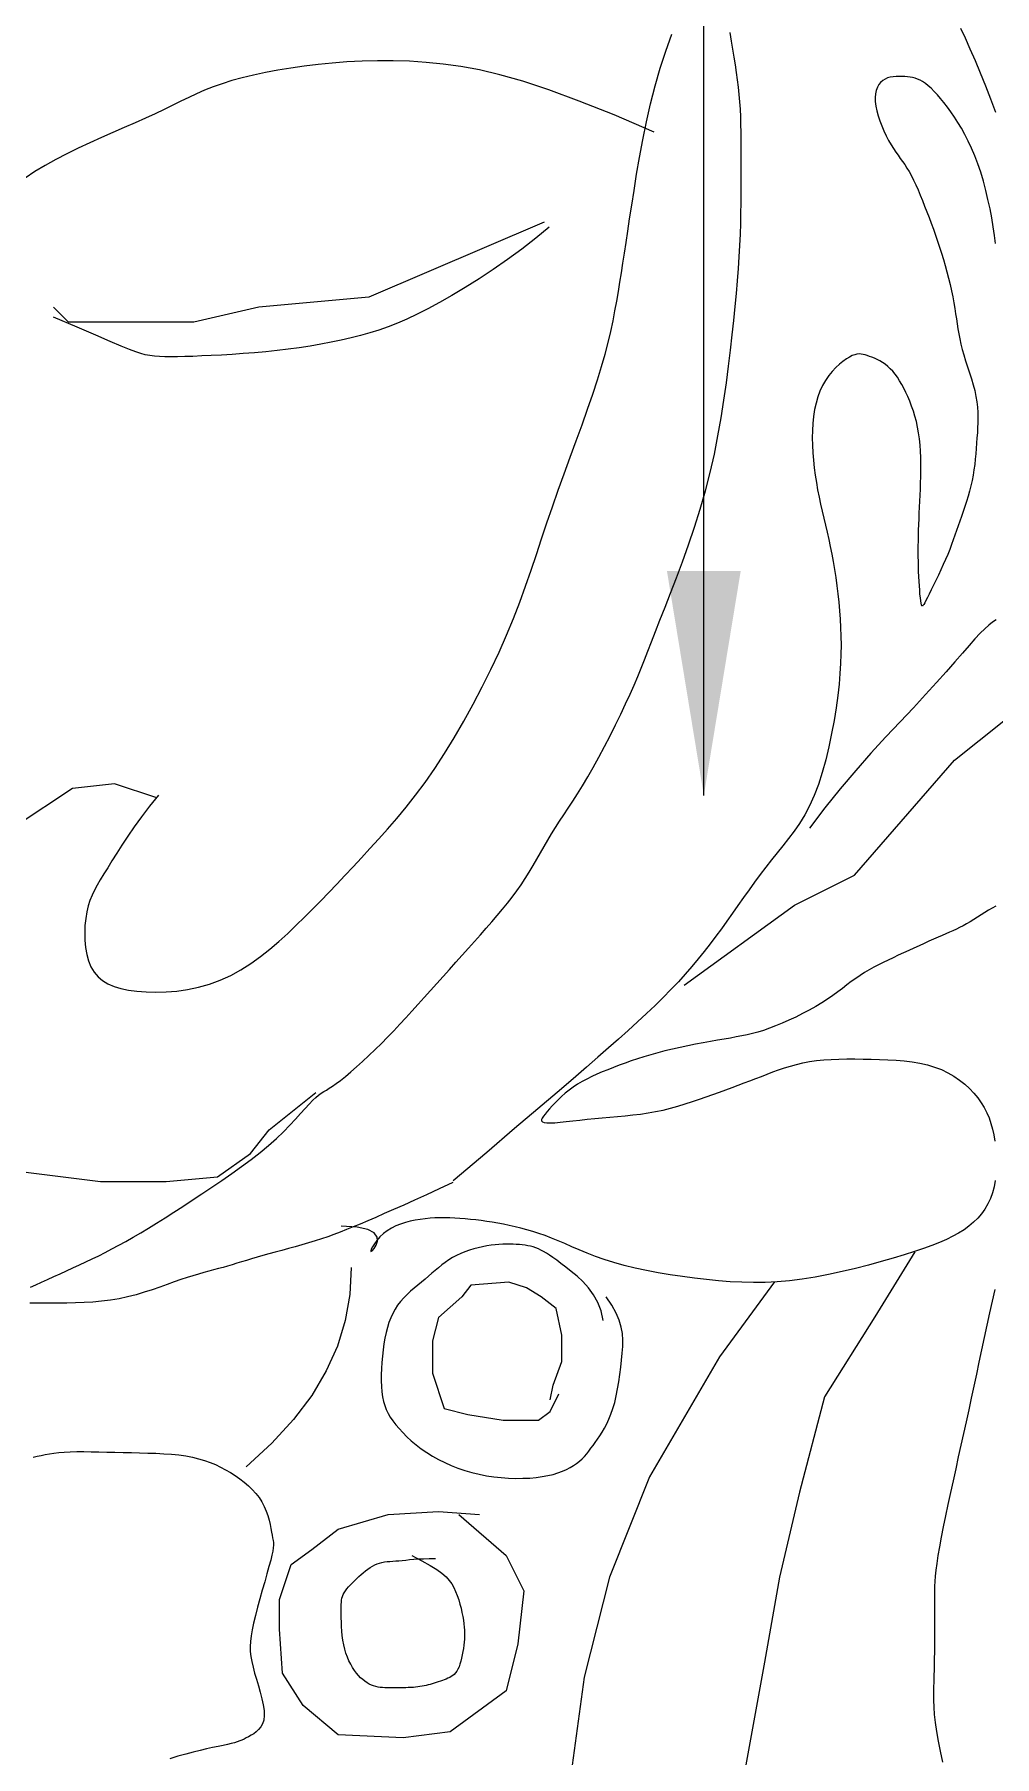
# Model space of a CAD drawing. Extents: x 377 to 3679, y 2766 to 6385.
# Drawn here: x 2093.7 to 2147.2, y 5217 to 5312.9 of the extents above; entities that cross this region are included whole.
import ezdxf

# ---------------------------------------------------------------- set-up
doc = ezdxf.new("R2010")
doc.units = 0
doc.header["$MEASUREMENT"] = 0
doc.layers.get('0').update_dxf_attribs({"linetype": 'CONTINUOUS'})
for name, color, linetype in [('3', 3, 'CONTINUOUS'), ('BH', 3, 'CONTINUOUS'), ('TEXT', 3, 'CONTINUOUS')]:
    doc.layers.add(name, color=color, linetype=linetype)
doc.styles.add('HZ', font='')
doc.styles.get('HZ').set_extended_font_data('仿宋_GB2312')
doc.dimstyles.get("Standard").update_dxf_attribs({"dimscale": 25, "dimtxt": 2, "dimasz": 0.5, "dimexe": 1, "dimexo": 1, "dimgap": 0.5, "dimtad": 1, "dimdec": 0, "dimzin": 0, "dimtxsty": 'HZ', "dimblk1": 'DOT', "dimblk2": 'DOT', "dimsah": 1, "dimcen": 0, "dimclrd": 256, "dimclre": 256, "dimclrt": 256, "dimazin": 3, "dimtfac": 0.5, "dimtdec": 0, "dimtmove": 0, "dimatfit": 3, "dimtolj": 1, "dimtzin": 0})

# ---------------------------------------------------------------- blocks, each defined once
blk = doc.blocks.new('_DOT')
at = {"color": 0, "linetype": 'BYBLOCK'}
blk.add_line((-0.35, 0), (-1, 0), dxfattribs=at)
at = {"color": 0, "linetype": 'BYBLOCK', "const_width": 0.35}
blk.add_lwpolyline([(-0.175, 0, 1), (0.175, 0, 1)], format="xyb", close=True, dxfattribs=at)

msp = doc.modelspace()

# ---------------------------------------------------------------- hatches: boundary and pattern name
at = {"layer": 'BH'}
h = msp.add_hatch(dxfattribs=at)
h.set_pattern_fill('AR-RROOF', color=256, scale=20, angle=45, style=0)
h.set_pattern_definition([(45, (-7283.46, 4749.96), (431.052, 1149.473), [7620, -1016, 2540, -508]), (45, (-6985.3, 5407.3), (-836.96, 118.54), [1524, -167.64, 3048, -381]), (45, (-7409.2, 5234.9), (1627.222, 2108.564), [4064, -711.2, 2032, -508])])
h.paths.add_polyline_path([(2567.115, 5597.222), (2600.411, 5597.222), (2593.71, 5544.626, -0.101163), (2592.527, 5542.386), (2592.527, 5539.734), (2604.145, 5539.734, 0.190114), (2600.049, 5486.571, 0.025119), (2632.221, 5308.465, -0.363634), (2618.816, 5289.047), (2658.041, 5289.047, -0.483808), (2649.978, 5302.959, 0.28695), (2663.904, 5331.515, 0.064201), (2631.506, 5446.799), (2749.907, 5446.799, 0.064201), (2717.509, 5331.515, 0.28695), (2731.435, 5302.959, -0.483808), (2723.373, 5289.047), (2930.738, 5289.047), (2930.738, 5731.047), (2160.738, 5731.047), (2160.738, 5723.547), (2100.738, 5723.547), (2100.738, 5731.047), (1330.738, 5731.047), (1330.738, 5289.047), (2036.788, 5289.047), (2036.788, 5331.047), (2086.788, 5431.047), (2186.788, 5431.047), (2236.788, 5331.047), (2236.788, 5289.047), (2418.518, 5289.047), (2418.518, 5291.591, -0.140722), (2440.363, 5299.49, 0.230128), (2445.105, 5308.137), (2445.105, 5341.456, -0.518981), (2444.22, 5346.919, -0.60604), (2443.49, 5351.967, -0.660376), (2442.71, 5357.298, -0.015724), (2440.712, 5357.702), (2406.528, 5409.207), (2473.782, 5409.207), (2470.193, 5414.614), (2556.7, 5414.614, 0.010093), (2567.477, 5486.571, 0.190114), (2563.381, 5539.734), (2574.999, 5539.734), (2574.999, 5542.386, -0.101163), (2573.815, 5544.626)])
h.paths.add_polyline_path([(2036.788, 5271.047), (2024.194, 5271.047), (2024.194, 5281.047), (1343.332, 5281.047), (1343.332, 5271.047), (1330.738, 5271.047), (1330.738, 4989.047), (1661.341, 4989.047), (1661.341, 4991.648, -0.241584), (1679.417, 5003.951, 0.406968), (1690.296, 5019.904, 0.174163), (1687.886, 5024.026, -0.625959), (1690.287, 5048.292, 0.304056), (1680.391, 5064.795, -0.313174), (1656.391, 5094.567, -0.059937), (1661.68, 5141.993), (1728.899, 5141.993, -0.037567), (1733.548, 5112.394), (1768.7, 5112.394, -0.103304), (1767.971, 5075.109, -0.218444), (1752.896, 5058.349, -0.255287), (1748.229, 5050.62, 0.350014), (1746.372, 5041.774, -0.652621), (1746.372, 5021.371, 0.209907), (1750.828, 5002.848, -0.168461), (1771.93, 4991.648), (1771.93, 4989.047), (1795.646, 4989.047), (1795.646, 4991.648, -0.192355), (1816.679, 5004.357, 0.366447), (1824.025, 5020.816, -0.534024), (1820.566, 5043.282, 0.19278), (1824.981, 5049.159, 0.255254), (1815.099, 5062.853, -0.365209), (1792.784, 5095.973, -0.025268), (1798.203, 5138.328), (1862.597, 5138.328, -0.025268), (1868.017, 5095.973, -0.365209), (1845.702, 5062.853, 0.255254), (1835.82, 5049.159, 0.19278), (1840.234, 5043.282, -0.534024), (1836.776, 5020.816, 0.366447), (1844.121, 5004.357, -0.192355), (1865.154, 4991.648), (1865.154, 4989.047), (2036.788, 4989.047)])
h.paths.add_polyline_path([(2930.738, 5271.047), (2918.143, 5271.047), (2918.143, 5281.047), (2250.692, 5281.047), (2250.692, 5271.047), (2236.788, 5271.047), (2236.788, 4989.047), (2930.738, 4989.047)])

# ---------------------------------------------------------------- linework, layer by layer
at = {"layer": '3'}
for points in [[(2093.508, 5243.168), (2093.808, 5243.304), (2094.128, 5243.449), (2094.462, 5243.6), (2094.808, 5243.755), (2095.162, 5243.915), (2095.52, 5244.077), (2095.88, 5244.241), (2096.237, 5244.405), (2096.594, 5244.571), (2096.953, 5244.741), (2097.314, 5244.916), (2097.681, 5245.1), (2098.055, 5245.293), (2098.438, 5245.497), (2098.831, 5245.715), (2099.237, 5245.948), (2099.657, 5246.196), (2100.092, 5246.459), (2100.543, 5246.738), (2101.01, 5247.033), (2101.494, 5247.342), (2101.998, 5247.667), (2102.52, 5248.007), (2103.062, 5248.363), (2103.617, 5248.731), (2104.177, 5249.109), (2104.734, 5249.495), (2105.281, 5249.886), (2105.81, 5250.28), (2106.313, 5250.673), (2106.784, 5251.064), (2107.214, 5251.45), (2107.606, 5251.825), (2107.96, 5252.185), (2108.28, 5252.525), (2108.566, 5252.838), (2108.82, 5253.122), (2109.045, 5253.369), (2109.243, 5253.575), (2109.416, 5253.738), (2109.571, 5253.866), (2109.716, 5253.97), (2109.858, 5254.06), (2110.005, 5254.147), (2110.165, 5254.243), (2110.346, 5254.358), (2110.555, 5254.503), (2110.797, 5254.687), (2111.071, 5254.907), (2111.37, 5255.159), (2111.689, 5255.438), (2112.024, 5255.741), (2112.369, 5256.062), (2112.719, 5256.397), (2113.069, 5256.741), (2113.415, 5257.092), (2113.757, 5257.448), (2114.097, 5257.808), (2114.435, 5258.174), (2114.774, 5258.545), (2115.113, 5258.921), (2115.456, 5259.303), (2115.802, 5259.689), (2116.152, 5260.08), (2116.506, 5260.475), (2116.861, 5260.87), (2117.216, 5261.265), (2117.568, 5261.658), (2117.915, 5262.046), (2118.257, 5262.427), (2118.589, 5262.801), (2118.912, 5263.164), (2119.224, 5263.52), (2119.525, 5263.869), (2119.816, 5264.213), (2120.094, 5264.555), (2120.361, 5264.896), (2120.615, 5265.239), (2120.857, 5265.585), (2121.087, 5265.935), (2121.307, 5266.289), (2121.518, 5266.646), (2121.725, 5267.004), (2121.929, 5267.362), (2122.133, 5267.719), (2122.34, 5268.073), (2122.552, 5268.423), (2122.771, 5268.77), (2122.998, 5269.117), (2123.235, 5269.473), (2123.481, 5269.842), (2123.737, 5270.232), (2124.005, 5270.649), (2124.283, 5271.099), (2124.574, 5271.589), (2124.877, 5272.121), (2125.187, 5272.689), (2125.501, 5273.28), (2125.811, 5273.884), (2126.114, 5274.488), (2126.404, 5275.083), (2126.676, 5275.657), (2126.925, 5276.199), (2127.148, 5276.702), (2127.351, 5277.177), (2127.541, 5277.639), (2127.728, 5278.106), (2127.918, 5278.591), (2128.12, 5279.112), (2128.342, 5279.683), (2128.592, 5280.32), (2128.875, 5281.035), (2129.185, 5281.822), (2129.514, 5282.672), (2129.852, 5283.574), (2130.192, 5284.521), (2130.525, 5285.501), (2130.842, 5286.506), (2131.133, 5287.525), (2131.394, 5288.55), (2131.624, 5289.574), (2131.827, 5290.591), (2132.005, 5291.595), (2132.161, 5292.58), (2132.298, 5293.54), (2132.419, 5294.468), (2132.527, 5295.359), (2132.625, 5296.207), (2132.712, 5297.016), (2132.79, 5297.787), (2132.859, 5298.525), (2132.918, 5299.231), (2132.969, 5299.911), (2133.012, 5300.566), (2133.046, 5301.199), (2133.073, 5301.815), (2133.094, 5302.413), (2133.108, 5302.993), (2133.118, 5303.557), (2133.124, 5304.104), (2133.127, 5304.635), (2133.128, 5305.149), (2133.128, 5305.648), (2133.128, 5306.132), (2133.127, 5306.602), (2133.124, 5307.059), (2133.118, 5307.504), (2133.108, 5307.939), (2133.094, 5308.366), (2133.073, 5308.784), (2133.046, 5309.196), (2133.012, 5309.604), (2132.97, 5310.009), (2132.921, 5310.416), (2132.865, 5310.827), (2132.803, 5311.246), (2132.735, 5311.676), (2132.661, 5312.12), (2132.582, 5312.581), (2132.497, 5313.061)], [(2100.651, 5270.57), (2100.153, 5269.956), (2099.704, 5269.37), (2099.299, 5268.814), (2098.936, 5268.288), (2098.609, 5267.795), (2098.316, 5267.337), (2098.052, 5266.914), (2097.814, 5266.529), (2097.598, 5266.181), (2097.403, 5265.864), (2097.229, 5265.566), (2097.076, 5265.281), (2096.941, 5264.997), (2096.826, 5264.707), (2096.73, 5264.4), (2096.651, 5264.067), (2096.591, 5263.703), (2096.55, 5263.314), (2096.533, 5262.91), (2096.541, 5262.5), (2096.577, 5262.094), (2096.645, 5261.703), (2096.746, 5261.335), (2096.884, 5261.002), (2097.06, 5260.71), (2097.277, 5260.458), (2097.534, 5260.245), (2097.831, 5260.067), (2098.17, 5259.922), (2098.551, 5259.807), (2098.975, 5259.718), (2099.442, 5259.655), (2099.95, 5259.614), (2100.495, 5259.599), (2101.068, 5259.613), (2101.662, 5259.661), (2102.269, 5259.745), (2102.882, 5259.87), (2103.492, 5260.04), (2104.092, 5260.259), (2104.677, 5260.528), (2105.244, 5260.842), (2105.795, 5261.196), (2106.33, 5261.582), (2106.85, 5261.995), (2107.356, 5262.427), (2107.847, 5262.872), (2108.324, 5263.324), (2108.789, 5263.777), (2109.244, 5264.232), (2109.693, 5264.69), (2110.138, 5265.153), (2110.583, 5265.623), (2111.032, 5266.1), (2111.487, 5266.588), (2111.952, 5267.086), (2112.429, 5267.599), (2112.918, 5268.131), (2113.418, 5268.687), (2113.928, 5269.275), (2114.447, 5269.9), (2114.973, 5270.568), (2115.506, 5271.285), (2116.044, 5272.056), (2116.586, 5272.886), (2117.127, 5273.766), (2117.661, 5274.685), (2118.183, 5275.633), (2118.688, 5276.598), (2119.17, 5277.569), (2119.624, 5278.536), (2120.044, 5279.488), (2120.426, 5280.416), (2120.777, 5281.324), (2121.102, 5282.216), (2121.41, 5283.099), (2121.706, 5283.977), (2121.999, 5284.857), (2122.295, 5285.743), (2122.602, 5286.641), (2122.923, 5287.554), (2123.256, 5288.475), (2123.592, 5289.397), (2123.927, 5290.31), (2124.253, 5291.206), (2124.564, 5292.075), (2124.852, 5292.91), (2125.113, 5293.701), (2125.34, 5294.442), (2125.536, 5295.136), (2125.706, 5295.789), (2125.851, 5296.406), (2125.977, 5296.993), (2126.087, 5297.554), (2126.185, 5298.096), (2126.276, 5298.624), (2126.361, 5299.144), (2126.444, 5299.666), (2126.527, 5300.2), (2126.613, 5300.758), (2126.703, 5301.35), (2126.799, 5301.986), (2126.904, 5302.677), (2127.02, 5303.434), (2127.149, 5304.263), (2127.294, 5305.155), (2127.456, 5306.097), (2127.637, 5307.073), (2127.841, 5308.072), (2128.068, 5309.078), (2128.321, 5310.079), (2128.603, 5311.061), (2128.914, 5312.016), (2129.248, 5312.958)], [(2145.339, 5313.298), (2145.598, 5312.754), (2145.871, 5312.152), (2146.155, 5311.5), (2146.443, 5310.81), (2146.732, 5310.093), (2147.015, 5309.36), (2147.289, 5308.624)], [(2128.278, 5307.51), (2126.035, 5308.461), (2124.092, 5309.235), (2122.409, 5309.853), (2120.948, 5310.335), (2119.667, 5310.7), (2118.527, 5310.969), (2117.489, 5311.161), (2116.512, 5311.296), (2115.564, 5311.391), (2114.637, 5311.452), (2113.733, 5311.482), (2112.85, 5311.485), (2111.989, 5311.462), (2111.15, 5311.417), (2110.332, 5311.353), (2109.536, 5311.273), (2108.763, 5311.179), (2108.014, 5311.073), (2107.292, 5310.955), (2106.601, 5310.826), (2105.942, 5310.685), (2105.318, 5310.535), (2104.733, 5310.374), (2104.188, 5310.204), (2103.685, 5310.026), (2103.214, 5309.839), (2102.766, 5309.643), (2102.328, 5309.438), (2101.89, 5309.225), (2101.441, 5309.002), (2100.971, 5308.772), (2100.468, 5308.532), (2099.924, 5308.284), (2099.344, 5308.027), (2098.736, 5307.761), (2098.108, 5307.487), (2097.466, 5307.204), (2096.818, 5306.912), (2096.173, 5306.612), (2095.538, 5306.303), (2094.92, 5305.984), (2094.322, 5305.655), (2093.75, 5305.311), (2093.207, 5304.95)], [(2147.292, 5301.309), (2147.237, 5301.755), (2147.168, 5302.228), (2147.085, 5302.723), (2146.987, 5303.231), (2146.875, 5303.747), (2146.751, 5304.263), (2146.615, 5304.771), (2146.467, 5305.266), (2146.308, 5305.739), (2146.139, 5306.186), (2145.962, 5306.606), (2145.777, 5307), (2145.588, 5307.37), (2145.394, 5307.717), (2145.198, 5308.042), (2145.001, 5308.347), (2144.805, 5308.633), (2144.612, 5308.9), (2144.422, 5309.149), (2144.236, 5309.378), (2144.054, 5309.588), (2143.877, 5309.777), (2143.706, 5309.945), (2143.542, 5310.092), (2143.384, 5310.216), (2143.234, 5310.317), (2143.09, 5310.398), (2142.949, 5310.461), (2142.81, 5310.509), (2142.672, 5310.544), (2142.531, 5310.569), (2142.387, 5310.586), (2142.236, 5310.598), (2142.079, 5310.606), (2141.917, 5310.61), (2141.754, 5310.605), (2141.591, 5310.591), (2141.432, 5310.564), (2141.28, 5310.521), (2141.137, 5310.46), (2141.007, 5310.379), (2140.892, 5310.276), (2140.793, 5310.15), (2140.713, 5310.002), (2140.651, 5309.833), (2140.611, 5309.644), (2140.592, 5309.435), (2140.596, 5309.207), (2140.624, 5308.96), (2140.677, 5308.696), (2140.753, 5308.42), (2140.846, 5308.136), (2140.955, 5307.851), (2141.076, 5307.57), (2141.204, 5307.298), (2141.337, 5307.041), (2141.471, 5306.804), (2141.603, 5306.59), (2141.733, 5306.397), (2141.861, 5306.216), (2141.987, 5306.043), (2142.112, 5305.871), (2142.236, 5305.695), (2142.359, 5305.507), (2142.482, 5305.303), (2142.605, 5305.077), (2142.728, 5304.83), (2142.851, 5304.566), (2142.974, 5304.286), (2143.097, 5303.993), (2143.22, 5303.691), (2143.343, 5303.38), (2143.466, 5303.065), (2143.589, 5302.746), (2143.711, 5302.425), (2143.832, 5302.1), (2143.951, 5301.772), (2144.068, 5301.44), (2144.181, 5301.103), (2144.29, 5300.763), (2144.395, 5300.417), (2144.495, 5300.067), (2144.59, 5299.714), (2144.678, 5299.362), (2144.761, 5299.012), (2144.837, 5298.667), (2144.906, 5298.329), (2144.969, 5298.002), (2145.024, 5297.688), (2145.072, 5297.388), (2145.115, 5297.099), (2145.156, 5296.819), (2145.198, 5296.542), (2145.244, 5296.266), (2145.297, 5295.987), (2145.36, 5295.7), (2145.435, 5295.403), (2145.524, 5295.092), (2145.625, 5294.769), (2145.732, 5294.439), (2145.84, 5294.104), (2145.947, 5293.768), (2146.046, 5293.434), (2146.133, 5293.105), (2146.205, 5292.785), (2146.257, 5292.477), (2146.291, 5292.178), (2146.31, 5291.887), (2146.315, 5291.601), (2146.311, 5291.319), (2146.298, 5291.039), (2146.281, 5290.757), (2146.261, 5290.473), (2146.24, 5290.184), (2146.218, 5289.891), (2146.194, 5289.594), (2146.165, 5289.296), (2146.132, 5288.996), (2146.092, 5288.696), (2146.044, 5288.396), (2145.988, 5288.098), (2145.921, 5287.803), (2145.846, 5287.51), (2145.764, 5287.221), (2145.677, 5286.935), (2145.585, 5286.653), (2145.492, 5286.375), (2145.398, 5286.102), (2145.304, 5285.833), (2145.213, 5285.569), (2145.123, 5285.308), (2145.032, 5285.049), (2144.939, 5284.789), (2144.842, 5284.526), (2144.739, 5284.259), (2144.63, 5283.986), (2144.512, 5283.704), (2144.384, 5283.413), (2144.25, 5283.118), (2144.113, 5282.824), (2143.975, 5282.537), (2143.842, 5282.263), (2143.716, 5282.008), (2143.601, 5281.776), (2143.501, 5281.575), (2143.417, 5281.409), (2143.349, 5281.279), (2143.295, 5281.185), (2143.251, 5281.128), (2143.217, 5281.109), (2143.189, 5281.126), (2143.166, 5281.182), (2143.145, 5281.275), (2143.125, 5281.406), (2143.105, 5281.571), (2143.085, 5281.765), (2143.067, 5281.985), (2143.05, 5282.224), (2143.034, 5282.48), (2143.02, 5282.747), (2143.009, 5283.022), (2143, 5283.299), (2142.993, 5283.58), (2142.99, 5283.864), (2142.988, 5284.151), (2142.99, 5284.442), (2142.993, 5284.737), (2143, 5285.037), (2143.009, 5285.342), (2143.02, 5285.651), (2143.034, 5285.966), (2143.048, 5286.286), (2143.063, 5286.611), (2143.079, 5286.941), (2143.093, 5287.276), (2143.107, 5287.617), (2143.118, 5287.962), (2143.127, 5288.312), (2143.132, 5288.666), (2143.132, 5289.02), (2143.125, 5289.374), (2143.111, 5289.726), (2143.087, 5290.073), (2143.054, 5290.414), (2143.009, 5290.746), (2142.951, 5291.068), (2142.882, 5291.38), (2142.803, 5291.681), (2142.715, 5291.971), (2142.619, 5292.249), (2142.517, 5292.515), (2142.409, 5292.77), (2142.298, 5293.011), (2142.184, 5293.24), (2142.067, 5293.456), (2141.947, 5293.658), (2141.823, 5293.847), (2141.696, 5294.022), (2141.564, 5294.182), (2141.428, 5294.327), (2141.287, 5294.458), (2141.141, 5294.573), (2140.992, 5294.674), (2140.842, 5294.763), (2140.693, 5294.84), (2140.546, 5294.907), (2140.403, 5294.964), (2140.267, 5295.015), (2140.139, 5295.058), (2140.021, 5295.096), (2139.909, 5295.126), (2139.799, 5295.145), (2139.688, 5295.15), (2139.572, 5295.139), (2139.448, 5295.108), (2139.31, 5295.055), (2139.156, 5294.976), (2138.982, 5294.87), (2138.794, 5294.737), (2138.596, 5294.576), (2138.394, 5294.39), (2138.193, 5294.177), (2137.999, 5293.94), (2137.817, 5293.679), (2137.652, 5293.393), (2137.51, 5293.085), (2137.39, 5292.757), (2137.291, 5292.409), (2137.212, 5292.046), (2137.152, 5291.668), (2137.111, 5291.279), (2137.086, 5290.879), (2137.079, 5290.473), (2137.086, 5290.061), (2137.108, 5289.646), (2137.142, 5289.229), (2137.188, 5288.811), (2137.244, 5288.395), (2137.309, 5287.982), (2137.382, 5287.573), (2137.461, 5287.17), (2137.546, 5286.775), (2137.634, 5286.384), (2137.724, 5285.996), (2137.816, 5285.608), (2137.908, 5285.217), (2137.999, 5284.821), (2138.087, 5284.418), (2138.172, 5284.004), (2138.251, 5283.579), (2138.325, 5283.142), (2138.393, 5282.695), (2138.455, 5282.241), (2138.511, 5281.78), (2138.56, 5281.314), (2138.602, 5280.845), (2138.636, 5280.374), (2138.663, 5279.903), (2138.68, 5279.425), (2138.687, 5278.936), (2138.681, 5278.43), (2138.661, 5277.9), (2138.625, 5277.342), (2138.572, 5276.749), (2138.5, 5276.117), (2138.407, 5275.441), (2138.295, 5274.732), (2138.161, 5274.005), (2138.008, 5273.271), (2137.834, 5272.545), (2137.639, 5271.841), (2137.424, 5271.171), (2137.188, 5270.549), (2136.932, 5269.984), (2136.659, 5269.472), (2136.371, 5269.002), (2136.071, 5268.566), (2135.762, 5268.155), (2135.447, 5267.758), (2135.129, 5267.367), (2134.81, 5266.973), (2134.494, 5266.568), (2134.18, 5266.152), (2133.867, 5265.728), (2133.557, 5265.298), (2133.247, 5264.864), (2132.939, 5264.428), (2132.631, 5263.993), (2132.324, 5263.561), (2132.016, 5263.134), (2131.705, 5262.71), (2131.388, 5262.289), (2131.063, 5261.869), (2130.726, 5261.449), (2130.375, 5261.028), (2130.007, 5260.605), (2129.618, 5260.177), (2129.207, 5259.744), (2128.773, 5259.306), (2128.317, 5258.86), (2127.84, 5258.406), (2127.341, 5257.944), (2126.822, 5257.471), (2126.283, 5256.988), (2125.724, 5256.492), (2125.139, 5255.979), (2124.493, 5255.417), (2123.747, 5254.773), (2122.859, 5254.012), (2121.789, 5253.099), (2120.495, 5251.998), (2118.937, 5250.675), (2117.074, 5249.096)], [(2122.139, 5302.494), (2112.373, 5298.314), (2106.234, 5297.756), (2102.607, 5296.92), (2098.142, 5296.92), (2095.631, 5296.92), (2094.794, 5297.756)], [(2122.418, 5302.215), (2121.668, 5301.596), (2120.891, 5300.994), (2120.097, 5300.414), (2119.3, 5299.861), (2118.51, 5299.34), (2117.739, 5298.855), (2117, 5298.411), (2116.303, 5298.012), (2115.657, 5297.662), (2115.057, 5297.356), (2114.493, 5297.091), (2113.957, 5296.859), (2113.44, 5296.658), (2112.932, 5296.48), (2112.424, 5296.322), (2111.908, 5296.177), (2111.376, 5296.042), (2110.828, 5295.916), (2110.265, 5295.798), (2109.687, 5295.69), (2109.097, 5295.589), (2108.494, 5295.498), (2107.881, 5295.415), (2107.258, 5295.341), (2106.627, 5295.276), (2105.994, 5295.219), (2105.367, 5295.169), (2104.752, 5295.126), (2104.157, 5295.09), (2103.589, 5295.06), (2103.054, 5295.036), (2102.56, 5295.016), (2102.113, 5295.001), (2101.708, 5294.991), (2101.342, 5294.988), (2101.008, 5294.993), (2100.703, 5295.006), (2100.422, 5295.029), (2100.159, 5295.063), (2099.91, 5295.109), (2099.663, 5295.17), (2099.385, 5295.259), (2099.035, 5295.391), (2098.573, 5295.579), (2097.958, 5295.84), (2097.15, 5296.187), (2096.109, 5296.635), (2094.794, 5297.199)], [(2147.321, 5280.34), (2147.135, 5280.203), (2146.927, 5280.043), (2146.696, 5279.842), (2146.438, 5279.587), (2146.147, 5279.275), (2145.819, 5278.905), (2145.446, 5278.477), (2145.023, 5277.991), (2144.544, 5277.445), (2144.003, 5276.839), (2143.394, 5276.172), (2142.714, 5275.445), (2141.972, 5274.659), (2141.181, 5273.813), (2140.354, 5272.91), (2139.502, 5271.95), (2138.64, 5270.934), (2137.778, 5269.864), (2136.93, 5268.741)], [(2129.949, 5259.98), (2136.088, 5264.439), (2139.437, 5266.111), (2145.017, 5272.521), (2150.598, 5276.98), (2155.342, 5278.094), (2158.969, 5278.652), (2161.759, 5278.373), (2165.387, 5276.701), (2166.224, 5274.75), (2166.503, 5271.685), (2166.503, 5268.619), (2162.318, 5263.882), (2158.69, 5262.767), (2158.132, 5262.488)], [(2100.55, 5270.427), (2098.202, 5271.208), (2095.853, 5270.948), (2092.722, 5268.863), (2089.852, 5265.736), (2087.764, 5261.045), (2087.503, 5256.614), (2088.808, 5254.008), (2090.113, 5251.663), (2093.244, 5249.578), (2097.419, 5249.057), (2101.072, 5249.057), (2103.942, 5249.317), (2105.769, 5250.62), (2106.812, 5251.924), (2109.422, 5254.008)], [(2147.314, 5264.381), (2147.116, 5264.281), (2146.912, 5264.166), (2146.704, 5264.042), (2146.495, 5263.91), (2146.285, 5263.777), (2146.077, 5263.644), (2145.873, 5263.517), (2145.675, 5263.399), (2145.483, 5263.292), (2145.296, 5263.195), (2145.111, 5263.106), (2144.923, 5263.02), (2144.731, 5262.936), (2144.53, 5262.85), (2144.317, 5262.76), (2144.09, 5262.662), (2143.846, 5262.555), (2143.586, 5262.439), (2143.315, 5262.316), (2143.034, 5262.188), (2142.747, 5262.055), (2142.456, 5261.921), (2142.165, 5261.786), (2141.876, 5261.652), (2141.592, 5261.52), (2141.313, 5261.389), (2141.038, 5261.257), (2140.769, 5261.123), (2140.506, 5260.985), (2140.247, 5260.842), (2139.993, 5260.692), (2139.745, 5260.533), (2139.501, 5260.364), (2139.258, 5260.187), (2139.013, 5260.001), (2138.761, 5259.81), (2138.499, 5259.613), (2138.223, 5259.412), (2137.929, 5259.209), (2137.613, 5259.004), (2137.273, 5258.8), (2136.914, 5258.598), (2136.541, 5258.402), (2136.161, 5258.213), (2135.78, 5258.034), (2135.403, 5257.868), (2135.038, 5257.718), (2134.689, 5257.585), (2134.361, 5257.472), (2134.05, 5257.376), (2133.749, 5257.294), (2133.452, 5257.224), (2133.153, 5257.16), (2132.844, 5257.102), (2132.52, 5257.044), (2132.175, 5256.985), (2131.803, 5256.921), (2131.408, 5256.852), (2130.996, 5256.777), (2130.573, 5256.698), (2130.142, 5256.614), (2129.711, 5256.524), (2129.285, 5256.429), (2128.868, 5256.33), (2128.466, 5256.225), (2128.078, 5256.116), (2127.703, 5256.002), (2127.341, 5255.886), (2126.991, 5255.767), (2126.651, 5255.646), (2126.32, 5255.524), (2125.999, 5255.402), (2125.685, 5255.279), (2125.379, 5255.154), (2125.083, 5255.027), (2124.796, 5254.897), (2124.52, 5254.761), (2124.254, 5254.619), (2124, 5254.469), (2123.758, 5254.31), (2123.528, 5254.142), (2123.312, 5253.966), (2123.11, 5253.787), (2122.921, 5253.607), (2122.746, 5253.43), (2122.586, 5253.258), (2122.44, 5253.096), (2122.309, 5252.945), (2122.195, 5252.81), (2122.101, 5252.69), (2122.034, 5252.586), (2121.998, 5252.498), (2122, 5252.427), (2122.044, 5252.373), (2122.136, 5252.337), (2122.282, 5252.318), (2122.485, 5252.316), (2122.739, 5252.329), (2123.038, 5252.354), (2123.375, 5252.389), (2123.743, 5252.43), (2124.134, 5252.475), (2124.542, 5252.52), (2124.96, 5252.563), (2125.381, 5252.602), (2125.805, 5252.638), (2126.229, 5252.674), (2126.654, 5252.713), (2127.08, 5252.757), (2127.504, 5252.809), (2127.927, 5252.871), (2128.349, 5252.945), (2128.768, 5253.034), (2129.183, 5253.137), (2129.593, 5253.25), (2129.999, 5253.372), (2130.398, 5253.5), (2130.789, 5253.632), (2131.172, 5253.767), (2131.546, 5253.901), (2131.91, 5254.032), (2132.265, 5254.162), (2132.611, 5254.29), (2132.95, 5254.416), (2133.283, 5254.541), (2133.61, 5254.664), (2133.933, 5254.788), (2134.252, 5254.91), (2134.568, 5255.033), (2134.885, 5255.153), (2135.205, 5255.27), (2135.529, 5255.381), (2135.861, 5255.485), (2136.204, 5255.578), (2136.559, 5255.66), (2136.93, 5255.729), (2137.318, 5255.783), (2137.721, 5255.823), (2138.139, 5255.852), (2138.569, 5255.869), (2139.01, 5255.878), (2139.459, 5255.879), (2139.914, 5255.874), (2140.373, 5255.866), (2140.835, 5255.854), (2141.297, 5255.836), (2141.755, 5255.809), (2142.208, 5255.77), (2142.651, 5255.716), (2143.082, 5255.643), (2143.499, 5255.549), (2143.898, 5255.429), (2144.278, 5255.282), (2144.635, 5255.11), (2144.972, 5254.916), (2145.285, 5254.702), (2145.576, 5254.472), (2145.843, 5254.228), (2146.086, 5253.973), (2146.303, 5253.709), (2146.496, 5253.441), (2146.664, 5253.165), (2146.81, 5252.882), (2146.935, 5252.59), (2147.041, 5252.288), (2147.13, 5251.975), (2147.202, 5251.648), (2147.26, 5251.308)], [(2117.059, 5248.99), (2116.29, 5248.637), (2115.578, 5248.312), (2114.92, 5248.014), (2114.312, 5247.741), (2113.751, 5247.492), (2113.231, 5247.263), (2112.75, 5247.053), (2112.304, 5246.861), (2111.888, 5246.684), (2111.497, 5246.521), (2111.126, 5246.37), (2110.77, 5246.23), (2110.423, 5246.099), (2110.079, 5245.975), (2109.733, 5245.856), (2109.38, 5245.742), (2109.015, 5245.631), (2108.642, 5245.522), (2108.265, 5245.416), (2107.887, 5245.312), (2107.513, 5245.211), (2107.147, 5245.113), (2106.793, 5245.017), (2106.456, 5244.923), (2106.137, 5244.832), (2105.837, 5244.744), (2105.551, 5244.658), (2105.277, 5244.575), (2105.012, 5244.495), (2104.753, 5244.417), (2104.497, 5244.341), (2104.242, 5244.268), (2103.984, 5244.197), (2103.721, 5244.127), (2103.45, 5244.055), (2103.169, 5243.978), (2102.876, 5243.895), (2102.566, 5243.804), (2102.239, 5243.701), (2101.892, 5243.586), (2101.522, 5243.456), (2101.131, 5243.316), (2100.721, 5243.17), (2100.293, 5243.023), (2099.85, 5242.88), (2099.394, 5242.745), (2098.926, 5242.624), (2098.449, 5242.521), (2097.964, 5242.44), (2097.475, 5242.379), (2096.985, 5242.336), (2096.498, 5242.307), (2096.018, 5242.289), (2095.547, 5242.28), (2095.09, 5242.276), (2094.65, 5242.276), (2094.231, 5242.276), (2093.837, 5242.278), (2093.475, 5242.282)], [(2147.279, 5249.105), (2147.213, 5248.752), (2147.123, 5248.415), (2147.008, 5248.097), (2146.868, 5247.799), (2146.703, 5247.52), (2146.515, 5247.258), (2146.304, 5247.013), (2146.07, 5246.783), (2145.815, 5246.569), (2145.538, 5246.368), (2145.24, 5246.179), (2144.917, 5246), (2144.565, 5245.829), (2144.179, 5245.661), (2143.754, 5245.495), (2143.286, 5245.327), (2142.771, 5245.155), (2142.204, 5244.976), (2141.583, 5244.787), (2140.916, 5244.593), (2140.213, 5244.4), (2139.485, 5244.211), (2138.741, 5244.033), (2137.992, 5243.87), (2137.248, 5243.728), (2136.52, 5243.611), (2135.815, 5243.523), (2135.13, 5243.465), (2134.461, 5243.432), (2133.804, 5243.423), (2133.153, 5243.436), (2132.504, 5243.469), (2131.851, 5243.519), (2131.191, 5243.584), (2130.52, 5243.662), (2129.842, 5243.752), (2129.165, 5243.855), (2128.496, 5243.969), (2127.84, 5244.095), (2127.206, 5244.232), (2126.599, 5244.38), (2126.026, 5244.539), (2125.492, 5244.707), (2124.996, 5244.883), (2124.531, 5245.062), (2124.096, 5245.242), (2123.685, 5245.419), (2123.294, 5245.59), (2122.918, 5245.753), (2122.555, 5245.904), (2122.2, 5246.039), (2121.852, 5246.161), (2121.511, 5246.27), (2121.175, 5246.368), (2120.845, 5246.455), (2120.518, 5246.533), (2120.196, 5246.604), (2119.877, 5246.668), (2119.561, 5246.727), (2119.247, 5246.78), (2118.937, 5246.829), (2118.63, 5246.872), (2118.327, 5246.911), (2118.029, 5246.944), (2117.734, 5246.972), (2117.445, 5246.995), (2117.16, 5247.013), (2116.88, 5247.025), (2116.603, 5247.031), (2116.328, 5247.029), (2116.054, 5247.02), (2115.781, 5247.003), (2115.507, 5246.977), (2115.231, 5246.941), (2114.954, 5246.894), (2114.677, 5246.836), (2114.403, 5246.765), (2114.135, 5246.678), (2113.876, 5246.575), (2113.629, 5246.453), (2113.396, 5246.312), (2113.182, 5246.149), (2112.988, 5245.966), (2112.818, 5245.773), (2112.678, 5245.585), (2112.57, 5245.416), (2112.5, 5245.278), (2112.471, 5245.186), (2112.487, 5245.153), (2112.553, 5245.194), (2112.664, 5245.315), (2112.78, 5245.499), (2112.852, 5245.722), (2112.83, 5245.958), (2112.666, 5246.184), (2112.311, 5246.376), (2111.716, 5246.509), (2110.832, 5246.559)], [(2125.425, 5241.318), (2125.32, 5241.845), (2125.139, 5242.32), (2124.897, 5242.748), (2124.612, 5243.132), (2124.298, 5243.473), (2123.972, 5243.777), (2123.65, 5244.044), (2123.348, 5244.28), (2123.078, 5244.485), (2122.84, 5244.664), (2122.628, 5244.818), (2122.439, 5244.95), (2122.268, 5245.062), (2122.11, 5245.157), (2121.962, 5245.236), (2121.817, 5245.303), (2121.674, 5245.36), (2121.529, 5245.407), (2121.383, 5245.446), (2121.233, 5245.477), (2121.08, 5245.502), (2120.922, 5245.522), (2120.758, 5245.537), (2120.588, 5245.549), (2120.41, 5245.557), (2120.224, 5245.563), (2120.03, 5245.564), (2119.829, 5245.559), (2119.621, 5245.548), (2119.404, 5245.53), (2119.18, 5245.503), (2118.948, 5245.467), (2118.709, 5245.421), (2118.465, 5245.364), (2118.218, 5245.298), (2117.971, 5245.221), (2117.727, 5245.134), (2117.488, 5245.037), (2117.256, 5244.929), (2117.035, 5244.812), (2116.826, 5244.684), (2116.627, 5244.547), (2116.436, 5244.403), (2116.249, 5244.252), (2116.066, 5244.096), (2115.882, 5243.937), (2115.696, 5243.774), (2115.505, 5243.611), (2115.307, 5243.447), (2115.104, 5243.281), (2114.9, 5243.112), (2114.698, 5242.939), (2114.502, 5242.759), (2114.313, 5242.571), (2114.136, 5242.373), (2113.974, 5242.164), (2113.829, 5241.943), (2113.701, 5241.708), (2113.588, 5241.46), (2113.489, 5241.199), (2113.403, 5240.923), (2113.329, 5240.633), (2113.264, 5240.328), (2113.209, 5240.008), (2113.162, 5239.674), (2113.123, 5239.329), (2113.093, 5238.979), (2113.072, 5238.63), (2113.062, 5238.285), (2113.063, 5237.951), (2113.075, 5237.632), (2113.1, 5237.333), (2113.137, 5237.059), (2113.189, 5236.806), (2113.255, 5236.57), (2113.339, 5236.347), (2113.44, 5236.134), (2113.561, 5235.925), (2113.702, 5235.716), (2113.865, 5235.505), (2114.051, 5235.286), (2114.258, 5235.063), (2114.487, 5234.837), (2114.736, 5234.611), (2115.004, 5234.387), (2115.291, 5234.169), (2115.594, 5233.958), (2115.915, 5233.758), (2116.25, 5233.57), (2116.599, 5233.395), (2116.962, 5233.235), (2117.336, 5233.089), (2117.72, 5232.959), (2118.113, 5232.844), (2118.514, 5232.747), (2118.921, 5232.666), (2119.332, 5232.603), (2119.746, 5232.558), (2120.156, 5232.529), (2120.56, 5232.516), (2120.954, 5232.518), (2121.334, 5232.536), (2121.696, 5232.567), (2122.036, 5232.612), (2122.351, 5232.669), (2122.642, 5232.738), (2122.91, 5232.818), (2123.156, 5232.908), (2123.382, 5233.007), (2123.589, 5233.114), (2123.777, 5233.228), (2123.949, 5233.348), (2124.106, 5233.474), (2124.25, 5233.605), (2124.383, 5233.741), (2124.509, 5233.884), (2124.63, 5234.033), (2124.748, 5234.189), (2124.867, 5234.352), (2124.987, 5234.522), (2125.113, 5234.7), (2125.241, 5234.889), (2125.371, 5235.092), (2125.5, 5235.31), (2125.626, 5235.548), (2125.748, 5235.808), (2125.864, 5236.093), (2125.971, 5236.405), (2126.069, 5236.747), (2126.156, 5237.114), (2126.234, 5237.499), (2126.303, 5237.896), (2126.362, 5238.3), (2126.413, 5238.704), (2126.456, 5239.103), (2126.491, 5239.49), (2126.516, 5239.861), (2126.523, 5240.222), (2126.501, 5240.581), (2126.439, 5240.946), (2126.328, 5241.326), (2126.156, 5241.727), (2125.913, 5242.159), (2125.589, 5242.628)], [(2142.793, 5245.133), (2140.561, 5241.51), (2137.77, 5237.051), (2136.375, 5231.756), (2135.259, 5227.018), (2134.422, 5222.281), (2132.748, 5213.084), (2132.748, 5208.068), (2132.748, 5205.281), (2133.306, 5200.265), (2133.864, 5195.806), (2134.143, 5191.904), (2134.143, 5191.068)], [(2111.386, 5244.269), (2111.303, 5242.761), (2111.048, 5241.301), (2110.615, 5239.882), (2109.996, 5238.497), (2109.186, 5237.14), (2108.177, 5235.803), (2106.962, 5234.48), (2105.534, 5233.164)], [(2122.473, 5236.897), (2122.637, 5237.715), (2123.129, 5239.026), (2123.129, 5240.499), (2122.801, 5241.973), (2121.981, 5242.628), (2121.162, 5243.12), (2120.178, 5243.447), (2118.046, 5243.283), (2117.554, 5242.628), (2116.243, 5241.482), (2115.915, 5240.172), (2115.915, 5238.37), (2116.57, 5236.405), (2117.882, 5236.078), (2119.85, 5235.75), (2121.817, 5235.75), (2122.473, 5236.242), (2122.965, 5237.224)], [(2134.98, 5243.461), (2131.91, 5239.28), (2128.004, 5232.592), (2125.772, 5227.018), (2124.377, 5221.445), (2123.539, 5215.313), (2122.144, 5207.51), (2121.865, 5203.609), (2121.865, 5200.265), (2122.702, 5199.15)], [(2144.364, 5216.709), (2144.228, 5217.313), (2144.112, 5217.885), (2144.017, 5218.419), (2143.948, 5218.908), (2143.9, 5219.358), (2143.871, 5219.773), (2143.857, 5220.159), (2143.854, 5220.522), (2143.86, 5220.867), (2143.87, 5221.202), (2143.881, 5221.53), (2143.89, 5221.857), (2143.896, 5222.183), (2143.901, 5222.504), (2143.905, 5222.82), (2143.907, 5223.128), (2143.908, 5223.426), (2143.908, 5223.713), (2143.908, 5223.987), (2143.908, 5224.245), (2143.908, 5224.491), (2143.908, 5224.726), (2143.908, 5224.952), (2143.908, 5225.172), (2143.908, 5225.387), (2143.908, 5225.601), (2143.908, 5225.815), (2143.908, 5226.033), (2143.911, 5226.26), (2143.918, 5226.503), (2143.933, 5226.77), (2143.957, 5227.067), (2143.992, 5227.402), (2144.041, 5227.782), (2144.107, 5228.213), (2144.19, 5228.699), (2144.29, 5229.236), (2144.403, 5229.815), (2144.528, 5230.428), (2144.662, 5231.066), (2144.803, 5231.722), (2144.947, 5232.387), (2145.093, 5233.053), (2145.239, 5233.713), (2145.385, 5234.368), (2145.529, 5235.021), (2145.674, 5235.672), (2145.818, 5236.326), (2145.962, 5236.982), (2146.105, 5237.645), (2146.249, 5238.316), (2146.392, 5238.996), (2146.536, 5239.681), (2146.681, 5240.368), (2146.826, 5241.052), (2146.973, 5241.728), (2147.121, 5242.392), (2147.271, 5243.039)], [(2093.655, 5233.7), (2093.879, 5233.746), (2094.101, 5233.794), (2094.327, 5233.841), (2094.564, 5233.886), (2094.816, 5233.926), (2095.091, 5233.959), (2095.393, 5233.984), (2095.726, 5234), (2096.09, 5234.007), (2096.478, 5234.007), (2096.889, 5234.002), (2097.317, 5233.992), (2097.76, 5233.981), (2098.213, 5233.968), (2098.672, 5233.957), (2099.134, 5233.948), (2099.595, 5233.939), (2100.053, 5233.928), (2100.503, 5233.913), (2100.943, 5233.891), (2101.37, 5233.861), (2101.78, 5233.82), (2102.17, 5233.766), (2102.538, 5233.697), (2102.885, 5233.613), (2103.214, 5233.516), (2103.526, 5233.404), (2103.824, 5233.28), (2104.111, 5233.144), (2104.388, 5232.997), (2104.657, 5232.838), (2104.92, 5232.669), (2105.176, 5232.49), (2105.422, 5232.301), (2105.654, 5232.101), (2105.872, 5231.891), (2106.071, 5231.671), (2106.25, 5231.441), (2106.406, 5231.201), (2106.537, 5230.951), (2106.645, 5230.696), (2106.734, 5230.441), (2106.806, 5230.191), (2106.863, 5229.951), (2106.909, 5229.727), (2106.947, 5229.523), (2106.98, 5229.345), (2107.009, 5229.194), (2107.032, 5229.062), (2107.048, 5228.935), (2107.052, 5228.802), (2107.041, 5228.65), (2107.014, 5228.466), (2106.968, 5228.237), (2106.898, 5227.953), (2106.804, 5227.603), (2106.691, 5227.199), (2106.564, 5226.756), (2106.43, 5226.288), (2106.294, 5225.809), (2106.164, 5225.335), (2106.044, 5224.88), (2105.941, 5224.459), (2105.861, 5224.083), (2105.803, 5223.745), (2105.767, 5223.437), (2105.753, 5223.149), (2105.762, 5222.871), (2105.791, 5222.594), (2105.842, 5222.307), (2105.914, 5222.003), (2106.005, 5221.673), (2106.108, 5221.323), (2106.216, 5220.963), (2106.321, 5220.6), (2106.413, 5220.244), (2106.487, 5219.903), (2106.532, 5219.586), (2106.543, 5219.3), (2106.512, 5219.054), (2106.444, 5218.845), (2106.348, 5218.668), (2106.228, 5218.519), (2106.094, 5218.395), (2105.951, 5218.291), (2105.807, 5218.203), (2105.668, 5218.127), (2105.54, 5218.059), (2105.419, 5217.997), (2105.299, 5217.941), (2105.173, 5217.888), (2105.035, 5217.838), (2104.88, 5217.789), (2104.702, 5217.74), (2104.493, 5217.69), (2104.25, 5217.637), (2103.973, 5217.58), (2103.665, 5217.516), (2103.328, 5217.445), (2102.964, 5217.362), (2102.575, 5217.268), (2102.164, 5217.16), (2101.733, 5217.035), (2101.284, 5216.894)], [(2117.39, 5230.51), (2120.014, 5228.217), (2120.998, 5226.252), (2120.67, 5223.304), (2120.014, 5220.684), (2116.898, 5218.392), (2114.275, 5218.064), (2110.668, 5218.228), (2108.7, 5219.865), (2107.552, 5221.667), (2107.388, 5224.123), (2107.388, 5225.761), (2108.044, 5227.726), (2109.192, 5228.545), (2110.668, 5229.691), (2113.455, 5230.51), (2116.243, 5230.674), (2118.538, 5230.51)], [(2114.767, 5228.217), (2115.326, 5227.928), (2115.783, 5227.671), (2116.151, 5227.439), (2116.442, 5227.226), (2116.67, 5227.025), (2116.848, 5226.83), (2116.988, 5226.633), (2117.103, 5226.43), (2117.205, 5226.213), (2117.296, 5225.987), (2117.376, 5225.753), (2117.447, 5225.517), (2117.507, 5225.281), (2117.559, 5225.05), (2117.602, 5224.826), (2117.636, 5224.614), (2117.663, 5224.417), (2117.683, 5224.232), (2117.695, 5224.057), (2117.701, 5223.888), (2117.701, 5223.723), (2117.694, 5223.559), (2117.681, 5223.393), (2117.664, 5223.223), (2117.641, 5223.045), (2117.612, 5222.864), (2117.579, 5222.682), (2117.541, 5222.503), (2117.497, 5222.33), (2117.448, 5222.167), (2117.395, 5222.018), (2117.336, 5221.885), (2117.272, 5221.772), (2117.202, 5221.677), (2117.128, 5221.597), (2117.049, 5221.53), (2116.964, 5221.474), (2116.874, 5221.425), (2116.78, 5221.381), (2116.68, 5221.339), (2116.575, 5221.298), (2116.466, 5221.258), (2116.354, 5221.218), (2116.239, 5221.179), (2116.123, 5221.141), (2116.007, 5221.105), (2115.892, 5221.071), (2115.778, 5221.039), (2115.666, 5221.01), (2115.556, 5220.983), (2115.446, 5220.958), (2115.334, 5220.937), (2115.22, 5220.917), (2115.102, 5220.901), (2114.978, 5220.887), (2114.849, 5220.875), (2114.712, 5220.866), (2114.569, 5220.859), (2114.422, 5220.855), (2114.271, 5220.851), (2114.12, 5220.849), (2113.969, 5220.848), (2113.819, 5220.848), (2113.674, 5220.848), (2113.533, 5220.848), (2113.396, 5220.85), (2113.263, 5220.854), (2113.134, 5220.862), (2113.007, 5220.875), (2112.882, 5220.894), (2112.758, 5220.921), (2112.635, 5220.957), (2112.512, 5221.003), (2112.39, 5221.06), (2112.268, 5221.129), (2112.147, 5221.21), (2112.027, 5221.303), (2111.909, 5221.41), (2111.793, 5221.531), (2111.679, 5221.667), (2111.567, 5221.818), (2111.46, 5221.983), (2111.358, 5222.163), (2111.262, 5222.356), (2111.174, 5222.562), (2111.095, 5222.78), (2111.026, 5223.009), (2110.968, 5223.25), (2110.923, 5223.5), (2110.889, 5223.756), (2110.865, 5224.013), (2110.849, 5224.266), (2110.839, 5224.513), (2110.834, 5224.747), (2110.832, 5224.964), (2110.832, 5225.16), (2110.832, 5225.332), (2110.834, 5225.483), (2110.84, 5225.615), (2110.852, 5225.734), (2110.872, 5225.842), (2110.901, 5225.943), (2110.941, 5226.043), (2110.996, 5226.143), (2111.064, 5226.248), (2111.147, 5226.357), (2111.241, 5226.469), (2111.344, 5226.583), (2111.455, 5226.699), (2111.572, 5226.815), (2111.693, 5226.93), (2111.815, 5227.044), (2111.938, 5227.155), (2112.062, 5227.262), (2112.186, 5227.364), (2112.311, 5227.46), (2112.437, 5227.548), (2112.565, 5227.627), (2112.695, 5227.696), (2112.827, 5227.753), (2112.961, 5227.798), (2113.099, 5227.833), (2113.241, 5227.859), (2113.388, 5227.878), (2113.541, 5227.893), (2113.701, 5227.905), (2113.868, 5227.917), (2114.043, 5227.931), (2114.227, 5227.948), (2114.424, 5227.967), (2114.638, 5227.988), (2114.871, 5228.007), (2115.128, 5228.025), (2115.413, 5228.04), (2115.728, 5228.05), (2116.079, 5228.053)]]:
    msp.add_lwpolyline(points, dxfattribs=at)

# ---------------------------------------------------------------- leaders
at = {"layer": 'TEXT'}
for points in [[(2056.898, 5095.227), (2056.898, 6357.625), (2289.243, 6357.625)], [(2131.038, 5270.555), (2131.038, 6220.51), (2292.746, 6220.51)]]:
    msp.add_leader(points, dimstyle='STANDARD', dxfattribs=at)

doc.saveas('drawing.dxf')
